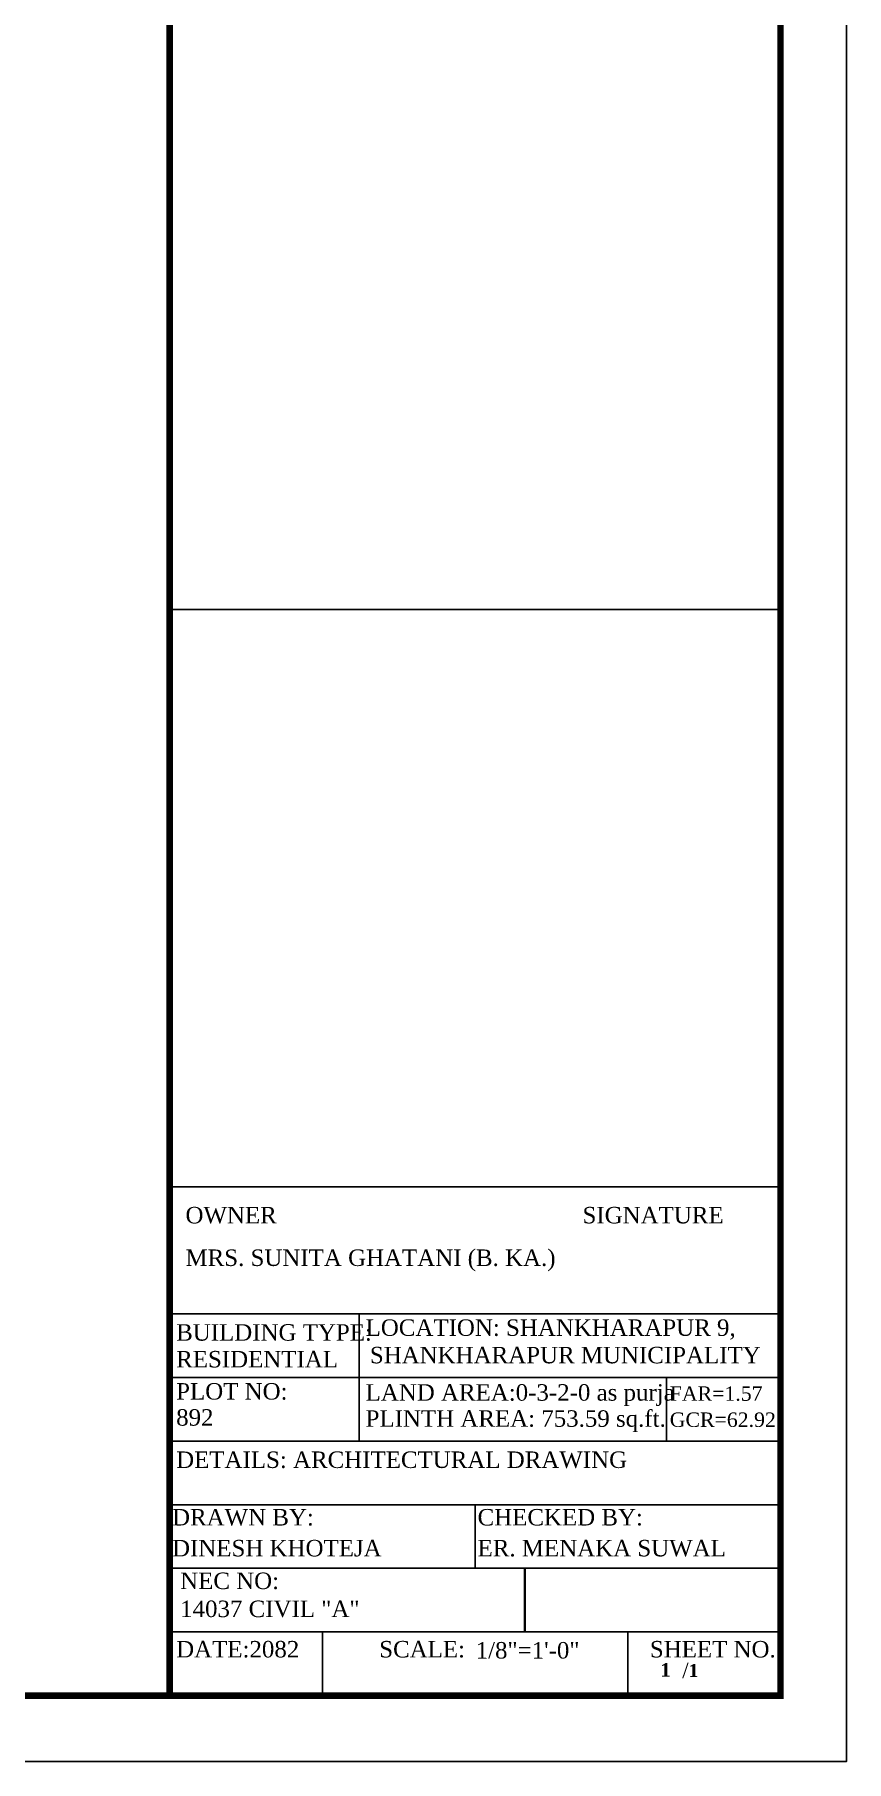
# Model space of a CAD drawing. Header units: inches. Extents: x -5142662 to -4941318, y -3361958 to -3160563.
# Drawn here: x -5009828 to -5009237, y -3262045 to -3260787 of the extents above; entities that cross this region are included whole.
import ezdxf

# ---------------------------------------------------------------- set-up
doc = ezdxf.new("R2010")
doc.units = ezdxf.units.IN
doc.header["$LTSCALE"] = 2
doc.header["$MEASUREMENT"] = 0
doc.layers.get('0').update_dxf_attribs({"linetype": 'CONTINUOUS'})
for name, color, linetype, lineweight in [('A-WALL', 5, 'CONTINUOUS', 35), ('TEXT', 181, 'CONTINUOUS', 25), ('Text 0.200', 122, 'CONTINUOUS', 20)]:
    doc.layers.add(name, color=color, linetype=linetype, lineweight=lineweight)
doc.styles.add('ordinary', font='times.ttf')
doc.styles.get("Standard").update_dxf_attribs({"font": 'ARIALN.TTF'})

msp = doc.modelspace()

# ---------------------------------------------------------------- linework, layer by layer
for p, q in [((-5009729.3, -3261206), (-5009284.7, -3261206)), ((-5009729.3, -3261626.3), (-5009284.7, -3261626.3))]:
    msp.add_line(p, q)
msp.add_lwpolyline([(-5012411.5, -3262044.9), (-5012411.5, -3259799.8), (-5009236.7, -3259799.8), (-5009236.7, -3262044.9)], close=True)
at = {"const_width": 4.8}
msp.add_lwpolyline([(-5009284.7, -3261996.9), (-5009284.7, -3259847.8), (-5012267.5, -3259847.8), (-5012267.5, -3261996.9)], close=True, dxfattribs=at)
msp.add_lwpolyline([(-5009729.3, -3261996.9), (-5009729.3, -3259847.8)], dxfattribs=at)
at = {"layer": 'A-WALL', "ltscale": 50}
msp.add_line((-5009470.7, -3261904.2), (-5009470.7, -3261950.5), dxfattribs=at)
at = {"layer": 'TEXT'}
for p, q in [((-5009729.3, -3261718.9), (-5009284.7, -3261718.9)), ((-5009591.5, -3261718.9), (-5009591.5, -3261811.6)), ((-5009729.3, -3261765.3), (-5009284.7, -3261765.3)), ((-5009367.6, -3261765.3), (-5009367.6, -3261811.6)), ((-5009729.3, -3261811.6), (-5009284.7, -3261811.6)), ((-5009729.3, -3261857.9), (-5009284.7, -3261857.9)), ((-5009507, -3261857.9), (-5009507, -3261904.3)), ((-5009729.3, -3261904.2), (-5009284.7, -3261904.2)), ((-5009729.3, -3261950.5), (-5009284.7, -3261950.5)), ((-5009618.2, -3261996.9), (-5009618.2, -3261950.5)), ((-5009395.9, -3261996.9), (-5009395.9, -3261950.5))]:
    msp.add_line(p, q, dxfattribs=at)

# ---------------------------------------------------------------- texts
at = {"insert": (-5009395.9, -3261959.6), "char_height": 6.5423, "width": 86.843, "attachment_point": 1}
msp.add_mtext('\\A1;{\\fTimes New Roman|b1|i0|c0|p18;\\H1.2367x;\\P\\pi29.76545;\\H0.80859x;    \\fBookman Old Style|b0|i0|c0|p18;\\H1.6907x;/\\fBookman Old Style|b1|i0|c0|p18;\\H0.86414x;1\\fArial|b1|i0|c0|p34;\\H1.2047x; \\H0.8998x;   }', dxfattribs=at)
at = {"layer": 'TEXT', "style": 'ordinary'}
for s, height, p in [('OWNER', 12, (-5009717.8, -3261653)), ('SIGNATURE', 12, (-5009428.8, -3261653)), ('MRS. SUNITA GHATANI (B. KA.)', 12, (-5009717.8, -3261684)), ('LOCATION: SHANKHARAPUR 9,', 12, (-5009586.7, -3261734.9)), ('BUILDING TYPE:  ', 12, (-5009724.6, -3261738.4)), ('RESIDENTIAL', 12, (-5009724.6, -3261757.9)), ('SHANKHARAPUR MUNICIPALITY', 12, (-5009583.6, -3261754.9)), ('PLOT NO: ', 12, (-5009724.6, -3261781.3)), ('LAND AREA:0-3-2-0 as purja', 12, (-5009586.7, -3261782.1)), ('FAR=1.57', 10.5, (-5009365.3, -3261782.2)), ('892', 12, (-5009724.6, -3261800.3)), ('PLINTH AREA: 753.59 sq.ft.', 12, (-5009586.7, -3261801.1)), ('GCR=62.92', 10.5, (-5009365.3, -3261801.2)), ('DETAILS: ARCHITECTURAL DRAWING ', 12, (-5009724.6, -3261831.1)), ('DRAWN BY:', 12, (-5009727.6, -3261873)), ('CHECKED BY: ', 12, (-5009505.2, -3261873)), ('DINESH KHOTEJA', 12, (-5009727.6, -3261895.5)), ('ER. MENAKA SUWAL', 12, (-5009505.2, -3261895.5)), ('NEC NO:', 12, (-5009721.7, -3261919.3)), ('14037 CIVIL "A"', 12, (-5009721.7, -3261939.7)), ('DATE:2082', 12, (-5009724.6, -3261969.1)), ('SCALE:', 12, (-5009576.8, -3261969.1)), ('SHEET NO.', 12, (-5009379.8, -3261969.1))]:
    msp.add_text(s, height=height, dxfattribs=at).set_placement(p)
msp.add_attdef('1/8"=1\'-0"', (-5009506.6, -3261969.9), 'SCALE', height=12, dxfattribs=at)
at = {"layer": 'Text 0.200', "ltscale": 10, "insert": (-5009368.4, -3261973.2), "char_height": 9.93, "width": 19.482, "attachment_point": 2}
msp.add_mtext('{\\fBookman Old Style|b1|i0|c0|p18;1}', dxfattribs=at)

doc.saveas('drawing.dxf')
